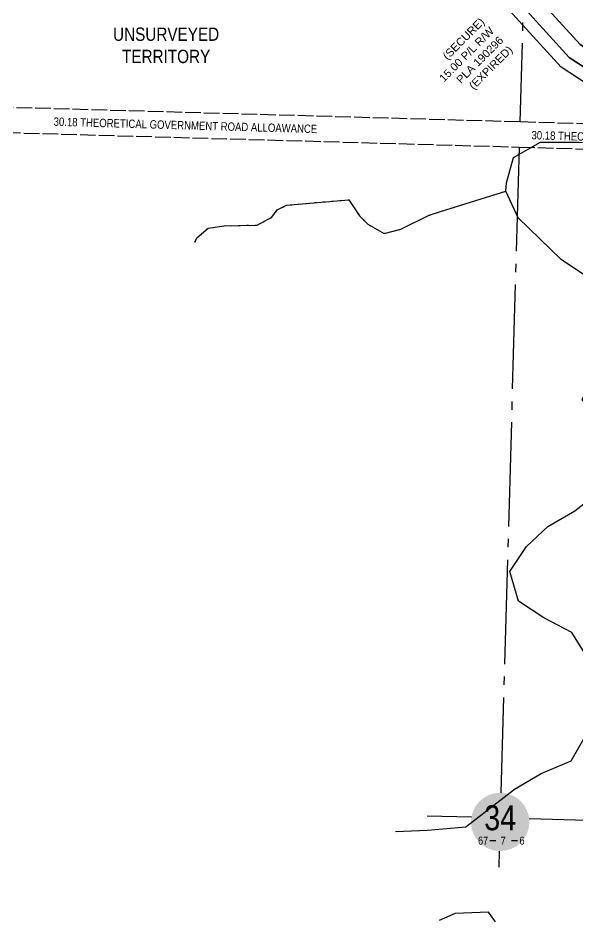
# Model space of a CAD drawing. Extents: x 363066 to 375462, y 6077936 to 6083550.
# Drawn here: x 372321 to 372992, y 6079026 to 6080110 of the extents above; entities that cross this region are included whole.
import ezdxf
from ezdxf.enums import TextEntityAlignment as Align

# ---------------------------------------------------------------- set-up
doc = ezdxf.new("R2010")
doc.units = 0
doc.header["$LTSCALE"] = 5
for name, pattern in [('foc-QUARTERLINE', [33, 25, -3, 2, -3]), ('foc-UNSURVEYED', [12.5, 10, -2.5]), ('foc-WHEELTRACKS', [2, 0.4, -1.6]), ('UNSURVEY_LINE', [4.5, 3.75, -0.75])]:
    doc.linetypes.add(name, pattern=pattern)
for name, color, linetype in [('10', 1, 'Continuous'), ('9', 3, 'Continuous'), ('AS-UNDERLAY-H', 141, 'Continuous'), ('F-RW', 190, 'Continuous'), ('L-QSEC', 8, 'foc-QUARTERLINE'), ('L-SECLBL', 7, 'Continuous'), ('L-UNS-T', 3, 'Continuous'), ('L-USEC', 7, 'foc-UNSURVEYED'), ('T-CREEK', 160, 'Continuous'), ('T-WATER', 160, 'Continuous'), ('T-WATER-P3', 160, 'foc-WHEELTRACKS')]:
    doc.layers.add(name, color=color, linetype=linetype)
doc.layers.add('F-RW-T', color=190, linetype='Continuous', lineweight=9)
doc.styles.add('80L', font='ARIALN.TTF', dxfattribs={"height": 10})
doc.styles.add('A80', font='arial.ttf', dxfattribs={"height": 9.5})
doc.styles.add('foc-LtypeFont', font='ARIALN.TTF', dxfattribs={"height": 7.35})
doc.styles.add('SIMPLEX', font='ARIALN.TTF')
doc.linetypes.add('foc-TOPO-flowdirection-NOLINE', pattern='A,0,[">",foc-LtypeFont,S=0.3,R=0,X=0,Y=-0.945],-20,[">",foc-LtypeFont,S=0.3,R=0,X=0,Y=-0.945],0', length=20)

# ---------------------------------------------------------------- blocks, each defined once
blk = doc.blocks.new('L-SECLBL')
at = {"layer": '9', "color": 7}
for p, q in [((-5.1, -27.8), (-12.3, -27.8)), ((20.7, -27.8), (13.5, -27.8))]:
    blk.add_line(p, q, dxfattribs=at)
at = {"layer": '10', "color": 2, "style": 'SIMPLEX'}
blk.add_attdef('SEC', text='', height=30, dxfattribs=at).set_placement((0, 0), align=Align.MIDDLE)
at = {"layer": '10', "color": 5, "style": '80L'}
blk.add_attdef('TWP', text='', height=9.5, dxfattribs=at).set_placement((-14.4, -27.4), align=Align.MIDDLE_RIGHT)
blk.add_attdef('RGE', text='', height=9.5, dxfattribs=at).set_placement((3.6, -27.4), align=Align.MIDDLE_CENTER)
blk.add_attdef('MER', text='', height=9.5, dxfattribs=at).set_placement((23.2, -27.4), align=Align.MIDDLE_LEFT)

msp = doc.modelspace()

# ---------------------------------------------------------------- hatches: boundary and pattern name
at = {"layer": 'AS-UNDERLAY-H'}
h = msp.add_hatch(color=256, dxfattribs=at)
h.dxf.hatch_style = 1
edge = h.paths.add_edge_path()
edge.add_arc((372899.1, 6079146.3), 35, 0, 360)

# ---------------------------------------------------------------- linework, layer by layer
at = {"layer": 'F-RW', "flags": 128}
for points in [[(372249.7, 6080695.7), (372387.1, 6080569.3), (372466.3, 6080503.2), (372537.5, 6080455.4), (372840.9, 6080245.9), (372853.4, 6080235.9), (372907.4, 6080175), (372914.3, 6080167.3), (372921.3, 6080159.4), (372925, 6080155.2), (372927.4, 6080152.6), (372994.9, 6080078.2), (373146.8, 6079979.1), (373195.2, 6079947.6), (373257.3, 6079907.1), (373366.2, 6079838), (373433.9, 6079795.5), (373460.7, 6079783.9), (373625.2, 6079714), (373720.1, 6079649.1), (373728.5, 6079643.4), (373749.7, 6079628.9), (374011.7, 6079449.9)], [(374011.7, 6079449.9), (373749.7, 6079628.9), (373728.5, 6079643.4), (373720.1, 6079649.1), (373625.2, 6079714), (373460.7, 6079783.9), (373433.9, 6079795.5), (373366.2, 6079838), (373257.3, 6079907.1), (373195.2, 6079947.6), (373146.8, 6079979.1), (372994.9, 6080078.2), (372927.4, 6080152.6), (372925, 6080155.2), (372921.3, 6080159.4), (372914.3, 6080167.3), (372907.4, 6080175), (372853.4, 6080235.9), (372840.9, 6080245.9), (372537.5, 6080455.4), (372466.3, 6080503.2), (372387.1, 6080569.3), (372249.7, 6080695.7)], [(373996.3, 6079436.1), (373749.1, 6079605.1), (373719.5, 6079625.4), (373717.2, 6079626.9), (373615.6, 6079696.4), (373452.9, 6079765.5), (373424.6, 6079777.7), (373355.5, 6079821.1), (373246.5, 6079890.3), (373156.9, 6079948.7), (373108.5, 6079980.2), (372981.9, 6080062.8), (372926.5, 6080123.7), (372912.5, 6080139.2), (372911.5, 6080140.2), (372910.5, 6080141.4), (372892.6, 6080161.6), (372840.5, 6080220.5), (372829, 6080229.8), (372526.3, 6080438.9), (372454.3, 6080487.1), (372374, 6080554.3), (372236, 6080681.1)], [(372236, 6080681.1), (372374, 6080554.3), (372454.3, 6080487.1), (372526.3, 6080438.9), (372829, 6080229.8), (372840.5, 6080220.5), (372892.6, 6080161.6), (372910.5, 6080141.4), (372911.5, 6080140.2), (372912.5, 6080139.2), (372926.5, 6080123.7), (372981.9, 6080062.8), (373108.5, 6079980.2), (373156.9, 6079948.7), (373246.5, 6079890.3), (373355.5, 6079821.1), (373424.6, 6079777.7), (373452.9, 6079765.5), (373615.6, 6079696.4), (373717.2, 6079626.9), (373719.5, 6079625.4), (373749.1, 6079605.1), (373996.3, 6079436.1)], [(373984.8, 6079425.9), (373748.6, 6079587.3), (373719, 6079607.6), (373708.8, 6079614.5), (373608.3, 6079683.1), (373447, 6079751.8), (373417.6, 6079764.4), (373347.5, 6079808.4), (373238.5, 6079877.6), (373128.2, 6079949.5), (373079.8, 6079981), (372972.2, 6080051.2), (372925.9, 6080102.1), (372899.6, 6080131.1), (372830.8, 6080208.9), (372820.2, 6080217.7), (372517.8, 6080426.5), (372445.3, 6080475.1), (372364.1, 6080543), (372225.8, 6080670.1)]]:
    msp.add_lwpolyline(points, dxfattribs=at)
at = {"layer": 'L-QSEC'}
for p, q in [((372944, 6080739.6), (372922.6, 6079985.5)), ((372921.8, 6079955.4), (372899.9, 6079181.3)), ((372811.4, 6079153.8), (372864.6, 6079152.3)), ((372933.8, 6079150.3), (373705.5, 6079128.4)), ((372897.9, 6079111.3), (372897.4, 6079092.2))]:
    msp.add_line(p, q, dxfattribs=at)
at = {"layer": 'L-USEC', "linetype": 'UNSURVEY_LINE'}
for p, q in [((372922.6, 6079985.5), (372126.4, 6080008.1)), ((372125.5, 6079978), (372921.8, 6079955.4)), ((373728.9, 6079962.6), (372922.6, 6079985.5)), ((372921.8, 6079955.4), (373728.1, 6079932.5))]:
    msp.add_line(p, q, dxfattribs=at)
at = {"layer": 'T-CREEK', "linetype": 'foc-TOPO-flowdirection-NOLINE', "flags": 128}
for points in [[(372773.6, 6079134.9), (372811.9, 6079136.3), (372857.8, 6079140.5), (372916.2, 6079185.7), (372948.1, 6079204.3), (372984.1, 6079219.7), (373002.4, 6079251.7), (373005.4, 6079284.7), (373006.3, 6079294.6), (373006.7, 6079298.8), (373004.1, 6079342.7), (372984.8, 6079373.6), (372951.6, 6079390.9), (372920.9, 6079411), (372910.7, 6079446.5), (372930.5, 6079476.4), (372956.4, 6079500.5), (372988.5, 6079519.1), (373017.3, 6079541.5), (373027.4, 6079581.3), (373018.6, 6079623.4), (372997.3, 6079652.9), (373014.2, 6079681), (373045.8, 6079700.3), (373073.9, 6079723.2), (373065.4, 6079762.6), (373033.6, 6079784.1), (373002.7, 6079800.1), (372972.1, 6079820.5), (372920.7, 6079870.5), (372905.8, 6079902.7), (372906.7, 6079912.7), (372914.9, 6079943), (372947.3, 6079961.1), (372997, 6079961.4), (373033.6, 6079971.5), (373037.2, 6079972.4), (373068.4, 6079960.2), (373082.9, 6079924.4), (373081.6, 6079880.2), (373112.9, 6079895.8), (373134.6, 6079924), (373152.8, 6079956.5), (373161.4, 6079997.4), (373188.2, 6080020.8), (373230.7, 6080029.2), (373266.3, 6080045.1), (373277.5, 6080056.5), (373291.8, 6080071.3), (373308.4, 6080104.7), (373332.3, 6080131.2), (373369.2, 6080123), (373398.5, 6080141.1), (373392.3, 6080185.8), (373390.1, 6080230.2), (373415.3, 6080255.7), (373445.3, 6080277.1), (373480.8, 6080292.4), (373508, 6080316.4), (373520.3, 6080354.3), (373555.2, 6080349.3), (373574.4, 6080316.8), (373590.1, 6080281.8), (373615.7, 6080256.2), (373643.2, 6080277.2), (373657, 6080314.1), (373653.5, 6080357.7), (373637.6, 6080393.4), (373641.3, 6080434.8), (373660.4, 6080465.4), (373683.7, 6080493.5), (373685.3, 6080546.2), (373681.5, 6080556.5), (373664.7, 6080579.3), (373648.5, 6080595.5), (373639.2, 6080609.7), (373645.4, 6080645.4), (373650, 6080652), (373681.1, 6080671.7), (373731.2, 6080674.2), (373763.9, 6080693.8), (373771.1, 6080711), (373759.4, 6080738.5), (373774.3, 6080764), (373802.6, 6080788.6), (373806, 6080795.3), (373793, 6080824.3), (373784.3, 6080828.6), (373750.8, 6080837.4), (373719.9, 6080859.9), (373719.6, 6080882.5)], [(372533.2, 6079841.4), (372535.6, 6079846.6), (372548.9, 6079858), (372568, 6079861), (372607.7, 6079861.9), (372625.5, 6079871.2), (372631.8, 6079880), (372643.1, 6079885.8), (372717.6, 6079892.3), (372730.3, 6079872.9), (372740.3, 6079862.9), (372760.1, 6079851.8), (372779.9, 6079856.9), (372813.8, 6079873.6), (372827.4, 6079878.1), (372905.8, 6079902.7)], [(372893.6, 6079026.4), (372884.9, 6079038.1), (372845.3, 6079036.7), (372826.1, 6079028.3)]]:
    msp.add_lwpolyline(points, dxfattribs=at)
at = {"layer": 'T-WATER'}
for points in [[(373002.7, 6079800.1), (372972.1, 6079820.5), (372920.7, 6079870.5), (372905.8, 6079902.7), (372906.7, 6079912.7), (372914.9, 6079943), (372947.3, 6079961.1), (372997, 6079961.4)], [(373004.1, 6079342.7), (372984.8, 6079373.6), (372951.6, 6079390.9), (372920.9, 6079411), (372910.7, 6079446.5), (372930.5, 6079476.4), (372956.4, 6079500.5), (372988.5, 6079519.1), (373017.3, 6079541.5)], [(372773.6, 6079134.9), (372811.9, 6079136.3), (372857.8, 6079140.5), (372916.2, 6079185.7), (372948.1, 6079204.3), (372984.1, 6079219.7), (373002.4, 6079251.7)], [(372893.6, 6079026.4), (372884.9, 6079038.1), (372845.3, 6079036.7), (372826.1, 6079028.3)]]:
    msp.add_lwpolyline(points, dxfattribs=at)
at = {"layer": 'T-WATER-P3', "flags": 128}
msp.add_lwpolyline([(372533.2, 6079841.4), (372535.6, 6079846.6), (372548.9, 6079858), (372568, 6079861), (372607.7, 6079861.9), (372625.5, 6079871.2), (372631.8, 6079880), (372643.1, 6079885.8), (372717.6, 6079892.3), (372730.3, 6079872.9), (372740.3, 6079862.9), (372760.1, 6079851.8), (372779.9, 6079856.9), (372813.8, 6079873.6), (372827.4, 6079878.1), (372905.8, 6079902.7)], dxfattribs=at)

# ---------------------------------------------------------------- block references
at = {"layer": 'L-SECLBL', "xscale": 0.999685, "yscale": 0.999685, "zscale": 0.999685}
msp.add_blockref('L-SECLBL', (372899.1, 6079151.3), dxfattribs=at).add_auto_attribs({'SEC': '34', 'TWP': '67', 'RGE': '7', 'MER': '6'})

# ---------------------------------------------------------------- texts
at = {"layer": 'F-RW-T', "insert": (372812.6, 6080049.4), "char_height": 9.5, "width": 86.25, "attachment_point": 1, "rotation": 45.0589, "style": 'A80'}
msp.add_mtext('\\pi23.385;(SECURE) \\P\\pi1.5401;15.00 P/L R/W \\P\\pi14.825;PLA 190296 \\P\\pi20.43;(EXPIRED)', dxfattribs=at)
at = {"layer": 'L-UNS-T', "color": 3, "insert": (372498.6, 6080077.3), "char_height": 15.995, "attachment_point": 5, "style": '80L'}
msp.add_mtext_dynamic_manual_height_columns('UNSURVEYED TERRITORY', width=126.414, gutter_width=47.5, heights=[0], dxfattribs=at)

# ---------------------------------------------------------------- next in the draw order: texts
at = {"layer": 'L-USEC', "char_height": 9.993, "attachment_point": 1, "rotation": 358.3735, "style": '80L', "bg_fill": 3, "box_fill_scale": 1.15, "bg_fill_color": 256, "bg_fill_true_color": 256, "bg_fill_transparency": 0}
for insert in [(372363.6, 6079991), (372936.5, 6079974.8)]:
    msp.add_mtext_dynamic_manual_height_columns('\\pi0.32804;30.18 THEORETICAL GOVERNMENT ROAD ALLOAWANCE', width=315.712, gutter_width=50, heights=[0], dxfattribs=dict(at, insert=insert))

doc.saveas('drawing.dxf')
